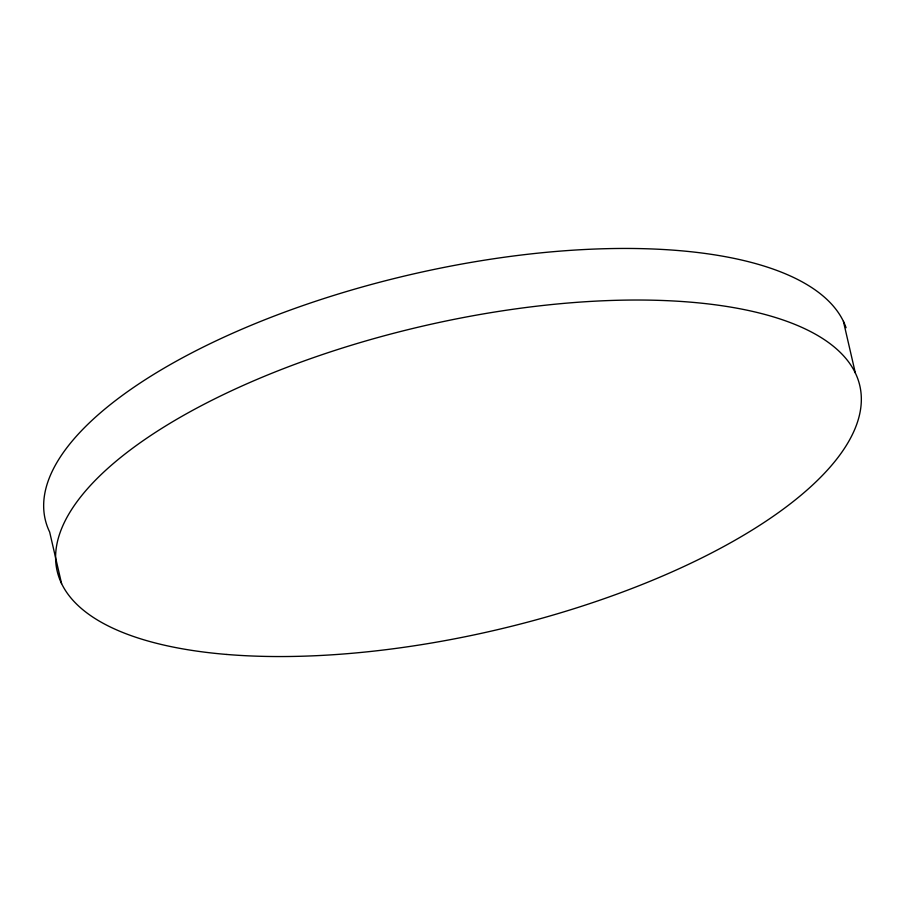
<?xml version="1.0" encoding="UTF-8"?>
<svg xmlns="http://www.w3.org/2000/svg" width="905" height="905" viewBox="0 0 905 905"><rect width="100%" height="100%" fill="white"/><g stroke="black" fill="none" stroke-linecap="round" stroke-linejoin="round"><path stroke-width="1.36" d="M843.426 321.388L855.338 372.962M61.574 583.612L49.662 532.038A411.911 156.305 -13 0 1 385.847 280.641A411.911 156.305 -13 0 1 846.062 327.712M226.827 654.462A411.911 156.305 -13 0 0 859.75 413.766A411.911 156.305 -13 0 0 288.786 366.627A411.911 156.305 -13 0 0 226.827 654.462"/></g></svg>
